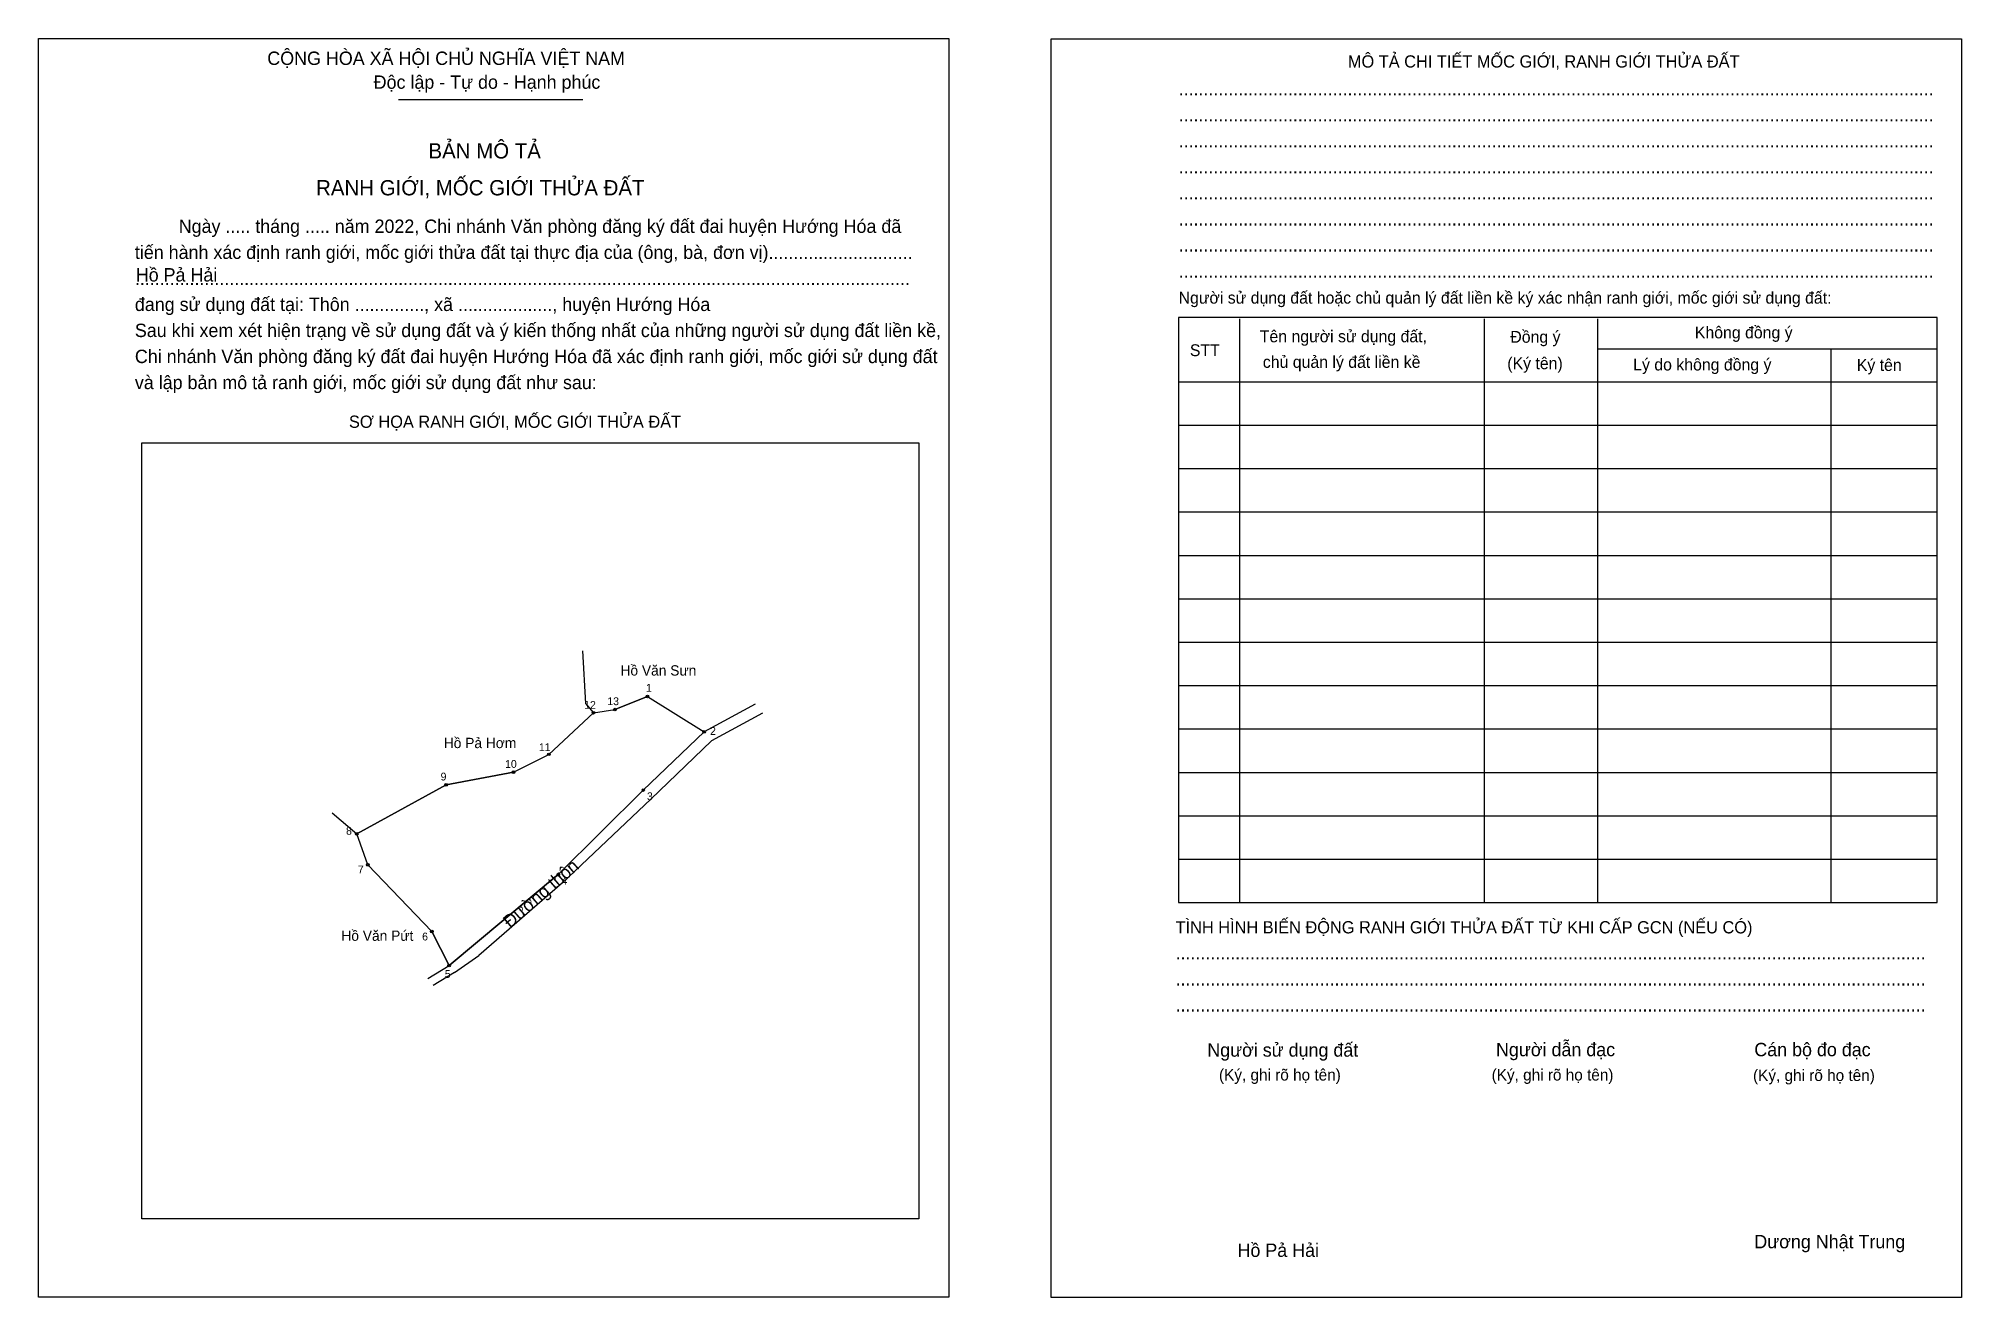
# Model space of a CAD drawing. Extents: x 548527 to 548975, y 1835805 to 1836098.
import ezdxf

# ---------------------------------------------------------------- set-up
doc = ezdxf.new("R2010")
doc.units = 0
for name, color, linetype in [('Level 1', 7, 'Continuous'), ('Level 10', 7, 'Continuous'), ('Level 11', 7, 'Continuous'), ('Level 12', 7, 'Continuous'), ('Level 2', 7, 'Continuous'), ('Level 25', 7, 'Continuous'), ('Level 55', 7, 'Continuous'), ('Level 6', 7, 'Continuous'), ('Level 9', 7, 'Continuous')]:
    doc.layers.add(name, color=color, linetype=linetype)

msp = doc.modelspace()

# ---------------------------------------------------------------- linework, layer by layer
at = {"layer": 'Level 1'}
for p, q in [((548527.31, 1836098.48), (548527.31, 1836098.48)), ((548763.33, 1836098.38), (548763.33, 1836098.38)), ((548611.25, 1836084.22), (548654.15, 1836084.22)), ((548807.19, 1836033.12), (548807.19, 1835897.03)), ((548864.25, 1836033.12), (548864.25, 1835897.03)), ((548890.66, 1836033.12), (548890.66, 1835897.03)), ((548890.66, 1836026.14), (548969.79, 1836026.14)), ((548945, 1836026.14), (548945, 1835897.03)), ((548793.02, 1836018.45), (548969.79, 1836018.45)), ((548793.02, 1836008.33), (548969.79, 1836008.33)), ((548551.4, 1836004.18), (548551.4, 1836004.18)), ((548793.02, 1835998.21), (548969.79, 1835998.21)), ((548793.02, 1835988.09), (548969.79, 1835988.09)), ((548793.02, 1835977.98), (548969.79, 1835977.98)), ((548793.02, 1835967.86), (548969.79, 1835967.86)), ((548793.02, 1835957.74), (548969.79, 1835957.74)), ((548793.02, 1835947.62), (548969.79, 1835947.62)), ((548793.02, 1835937.5), (548969.79, 1835937.5)), ((548793.02, 1835927.38), (548969.79, 1835927.38)), ((548793.02, 1835917.27), (548969.79, 1835917.27)), ((548793.02, 1835907.15), (548969.79, 1835907.15)), ((548732.51, 1835823.27), (548732.51, 1835823.27)), ((548739.46, 1835805.06), (548739.46, 1835805.06)), ((548975.48, 1835804.95), (548975.48, 1835804.95))]:
    msp.add_line(p, q, dxfattribs=at)
for points in [[(548969.79, 1836033.42), (548793.02, 1836033.42), (548793.02, 1835897.03), (548969.79, 1835897.03)], [(548551.4, 1836004.18), (548732.51, 1836004.18), (548732.51, 1835823.27), (548551.4, 1835823.27)]]:
    msp.add_lwpolyline(points, close=True, dxfattribs=at)
at = {"layer": 'Level 10'}
for p, q in [((548654.13, 1835955.7), (548654.82, 1835943.45)), ((548654.82, 1835943.45), (548656.67, 1835941.29)), ((548694.34, 1835943.3), (548682.43, 1835936.82)), ((548696.08, 1835941.21), (548684.17, 1835934.73)), ((548670.01, 1835921.17), (548684.17, 1835934.73)), ((548670.01, 1835921.17), (548649.45, 1835901.67)), ((548595.77, 1835917.98), (548601.48, 1835913.05)), ((548649.45, 1835901.67), (548629.97, 1835884.7)), ((548624.23, 1835880.74), (548629.97, 1835884.7)), ((548618.09, 1835879.36), (548623, 1835882.38)), ((548624.23, 1835880.74), (548619.32, 1835877.72))]:
    msp.add_line(p, q, dxfattribs=at)
msp.add_lwpolyline([(548646.27, 1835931.59), (548656.67, 1835941.29), (548661.65, 1835942.02), (548669.22, 1835945.07), (548682.43, 1835936.82), (548668.27, 1835923.26), (548648.48, 1835903.63), (548623, 1835882.38), (548619, 1835890.28), (548604.08, 1835905.82), (548601.48, 1835913.05), (548622.33, 1835924.5), (548638, 1835927.43)], close=True, dxfattribs=at)
at = {"layer": 'Level 11'}
for centre in [(548661.65, 1835942.02), (548669.22, 1835945.07), (548656.67, 1835941.29), (548682.43, 1835936.82), (548646.27, 1835931.59), (548646.27, 1835931.59), (548622.33, 1835924.5), (548638, 1835927.43), (548668.27, 1835923.26), (548601.48, 1835913.05), (548604.08, 1835905.82), (548648.48, 1835903.63), (548619, 1835890.28), (548623, 1835882.38)]:
    msp.add_circle(centre, 0.304, dxfattribs=at)
at = {"layer": 'Level 2'}
for points in [[(548527.31, 1836098.48), (548739.46, 1836098.48), (548739.46, 1835805.06), (548527.31, 1835805.06)], [(548763.34, 1836098.38), (548975.48, 1836098.38), (548975.48, 1835804.95), (548763.34, 1835804.95)]]:
    msp.add_lwpolyline(points, close=True, dxfattribs=at)
at = {"layer": 'Level 25'}
for p, q in [((548669.22, 1835945.07), (548661.65, 1835942.02)), ((548656.67, 1835941.29), (548646.27, 1835931.59)), ((548622.33, 1835924.5), (548601.48, 1835913.05)), ((548638, 1835927.43), (548622.33, 1835924.5)), ((548648.48, 1835903.63), (548668.27, 1835923.26)), ((548623, 1835882.38), (548648.48, 1835903.63)), ((548619, 1835890.28), (548623, 1835882.38))]:
    msp.add_line(p, q, dxfattribs=at)

# ---------------------------------------------------------------- texts
at = {"layer": 'Level 1'}
for s, height, p in [('CỘNG HÒA XÃ HỘI CHỦ NGHĨA VIỆT NAM', 3.1162, (548580.64, 1836092.31)), ('MÔ TẢ CHI TIẾT MỐC GIỚI, RANH GIỚI THỬA ĐẤT', 2.8491, (548832.47, 1836091.7)), ('Độc lập - Tự do - Hạnh phúc', 3.1162, (548605.43, 1836086.75)), ('........................................................................................................................................................', 3.11621, (548793.02, 1836085.23)), ('........................................................................................................................................................', 3.11621, (548793.02, 1836079.16)), ('BẢN MÔ TẢ', 3.562, (548618.2, 1836070.5)), ('........................................................................................................................................................', 3.11621, (548793.02, 1836073.09)), ('RANH GIỚI, MỐC GIỚI THỬA ĐẤT', 3.5618, (548592.01, 1836061.9)), ('........................................................................................................................................................', 3.11621, (548793.02, 1836067.02)), ('........................................................................................................................................................', 3.11621, (548793.02, 1836060.94)), ('Ngày ..... tháng ..... năm 2022, Chi nhánh Văn phòng đăng ký đất đai huyện Hướng Hóa đã', 3.1162, (548560, 1836053.15)), ('........................................................................................................................................................', 3.11621, (548793.02, 1836054.87)), ('tiến hành xác định ranh giới, mốc giới thửa đất tại thực địa của (ông, bà, đơn vị).............................', 3.11621, (548549.78, 1836047.08)), ('........................................................................................................................................................', 3.11621, (548793.02, 1836048.8)), ('............................................................................................................................................................', 3.11621, (548549.78, 1836041.01)), ('........................................................................................................................................................', 3.11621, (548793.02, 1836042.73)), ('đang sử dụng đất tại: Thôn .............., xã ..................., huyện Hướng Hóa', 3.1162, (548549.78, 1836034.94)), ('Người sử dụng đất hoặc chủ quản lý đất liền kề ký xác nhận ranh giới, mốc giới sử dụng đất:', 2.7604, (548793.02, 1836036.66)), ('Sau khi xem xét hiện trạng về sử dụng đất và ý kiến thống nhất của những người sử dụng đất liền kề,', 3.1162, (548549.78, 1836028.87)), ('STT', 2.76, (548795.65, 1836024.42)), ('Tên người sử dụng đất,', 2.7604, (548811.94, 1836027.66)), ('Đồng ý', 2.76, (548870.33, 1836027.55)), ('Không đồng ý', 2.7604, (548913.33, 1836028.57)), ('Chi nhánh Văn phòng đăng ký đất đai huyện Hướng Hóa đã xác định ranh giới, mốc giới sử dụng đất', 3.1162, (548549.78, 1836022.8)), ('chủ quản lý đất liền kề', 2.7604, (548812.65, 1836021.69)), ('(Ký tên)', 2.76, (548869.62, 1836021.38)), ('Lý do không đồng ý', 2.7604, (548898.96, 1836021.08)), ('Ký tên', 2.76, (548951.07, 1836020.98)), ('và lập bản mô tả ranh giới, mốc giới sử dụng đất như sau:', 3.1162, (548549.78, 1836016.73)), ('SƠ HỌA RANH GIỚI, MỐC GIỚI THỬA ĐẤT', 2.8491, (548599.67, 1836007.71)), ('TÌNH HÌNH BIẾN ĐỘNG RANH GIỚI THỬA ĐẤT TỪ KHI CẤP GCN (NẾU CÓ)', 2.8491, (548792.31, 1835889.85)), ('.......................................................................................................................................................', 3.11621, (548792.31, 1835883.78)), ('.......................................................................................................................................................', 3.11621, (548792.31, 1835877.7)), ('.......................................................................................................................................................', 3.11621, (548792.31, 1835871.63)), ('Người sử dụng đất', 3.1162, (548799.7, 1835861.11)), ('Người dẫn đạc', 3.1162, (548866.99, 1835861.21)), ('Cán bộ đo đạc', 3.1162, (548927.19, 1835861.21)), ('(Ký, ghi rõ họ tên)', 2.6712, (548802.43, 1835855.55)), ('(Ký, ghi rõ họ tên)', 2.6712, (548865.97, 1835855.55)), ('(Ký, ghi rõ họ tên)', 2.6712, (548926.89, 1835855.44)), ('Dương Nhật Trung', 3.1162, (548927.19, 1835816.44))]:
    msp.add_text(s, height=height, dxfattribs=at).set_placement(p)
at = {"layer": 'Level 10'}
msp.add_text('Đường thôn', height=3, rotation=41.0607, dxfattribs=at).set_placement((548637.22, 1835890.93))
at = {"layer": 'Level 12'}
for s, p in [('Hồ Văn Sưn', (548662.95, 1835949.96)), ('Hồ Pả Hơm', (548621.77, 1835933.04)), ('Hồ Văn Pứt', (548597.9, 1835888.12))]:
    msp.add_text(s, height=2.4, dxfattribs=at).set_placement(p)
at = {"layer": 'Level 55'}
for s, p in [('13', (548661.51, 1835942.02)), ('1', (548669.16, 1835945.07)), ('12', (548656.53, 1835941.29)), ('2', (548682.36, 1835936.82)), ('11', (548646.14, 1835931.59)), ('9', (548622.26, 1835924.5)), ('10', (548637.86, 1835927.43)), ('3', (548668.21, 1835923.26)), ('8', (548601.42, 1835913.05)), ('7', (548604.01, 1835905.82)), ('4', (548648.41, 1835903.63)), ('6', (548618.93, 1835890.28)), ('5', (548622.94, 1835882.38))]:
    msp.add_text(s, height=0.202, dxfattribs=at).set_placement(p)
at = {"layer": 'Level 6'}
for p in [(548549.99, 1836041.82), (548806.75, 1835814.43)]:
    msp.add_text('Hồ Pả Hải', height=3.116, dxfattribs=at).set_placement(p)
at = {"layer": 'Level 9'}
for s, height, p in [('1', 1.82, (548668.89, 1835946.18)), ('12', 1.821, (548654.5, 1835942.2)), ('13', 1.821, (548659.89, 1835943.06)), ('2', 1.82, (548683.83, 1835936.12)), ('11', 1.821, (548643.93, 1835932.34)), ('10', 1.821, (548636.06, 1835928.44)), ('9', 1.82, (548621.03, 1835925.49)), ('3', 1.82, (548669.12, 1835920.9)), ('8', 1.82, (548599, 1835912.85)), ('7', 1.82, (548601.75, 1835903.84)), ('4', 1.82, (548649.22, 1835901.22)), ('6', 1.82, (548616.73, 1835888.2)), ('5', 1.82, (548622.01, 1835879.49))]:
    msp.add_text(s, height=height, dxfattribs=at).set_placement(p)

doc.saveas('drawing.dxf')
